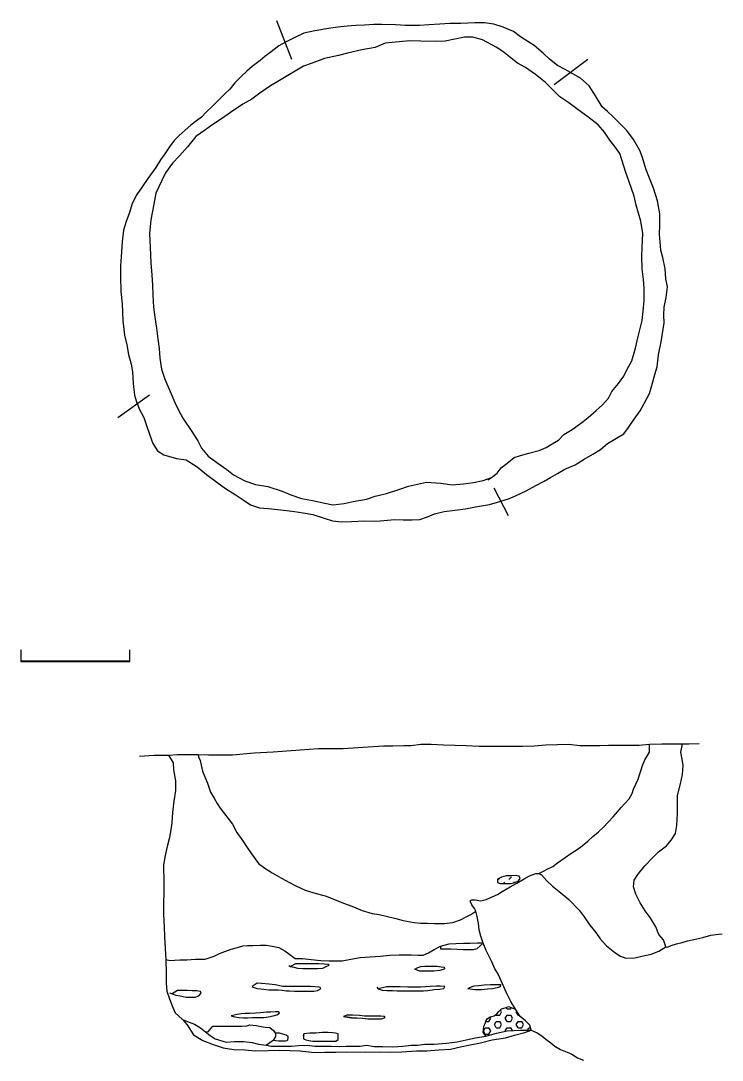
# Model space of a CAD drawing. Extents: x 2.7 to 20.2, y -0.6 to 12.4.
# Drawn here: x 2.67 to 11.09, y -0.56 to 11.91 of the extents above; entities that cross this region are included whole.
import ezdxf

# ---------------------------------------------------------------- set-up
doc = ezdxf.new("R2010")
doc.units = 0
doc.linetypes.add('HIDDEN', pattern=[0.375, 0.25, -0.125])
for name, color, linetype in [('LAYER33', 3, 'CONTINUOUS'), ('LAYER41', 15, 'CONTINUOUS'), ('LAYER43', 2, 'CONTINUOUS'), ('LAYER8', 7, 'CONTINUOUS')]:
    doc.layers.add(name, color=color, linetype=linetype)

msp = doc.modelspace()

# ---------------------------------------------------------------- linework, layer by layer
at = {"layer": 'LAYER33', "color": 3, "linetype": 'CONTINUOUS'}
for points in [[(5.9299, 11.444), (5.7469, 11.9097)], [(9.0778, 11.1446), (9.4812, 11.4481)], [(3.8382, 7.1483), (4.2208, 7.4228)], [(8.3543, 6.3042), (8.5248, 5.9757)]]:
    msp.add_lwpolyline(points, dxfattribs=at)
at = {"layer": 'LAYER41', "color": 15, "linetype": 'CONTINUOUS'}
for points in [[(4.8903, -0.2204), (4.9277, -0.2162), (4.9402, -0.1996), (4.9776, -0.1539), (5.0691, -0.1539), (5.1315, -0.1539), (5.2355, -0.1539), (5.3269, -0.1539), (5.3893, -0.1497), (5.4226, -0.1372), (5.5016, -0.1455), (5.5598, -0.158), (5.6097, -0.1663), (5.6638, -0.1705), (5.7095, -0.2038), (5.7303, -0.2412), (5.7303, -0.2786), (5.7054, -0.3244), (5.6222, -0.3826), (5.6222, -0.3826)], [(5.7303, -0.2412), (5.7428, -0.2329), (5.7761, -0.2329), (5.826, -0.2495), (5.8592, -0.2578), (5.88, -0.2745), (5.88, -0.2994), (5.8717, -0.3285), (5.8509, -0.3327), (5.8052, -0.3327), (5.7677, -0.3327), (5.7054, -0.3244)], [(6.0671, -0.2703), (6.0713, -0.2454), (6.0671, -0.2703), (6.0671, -0.3036), (6.0963, -0.316), (6.1337, -0.3244), (6.1794, -0.3327), (6.2335, -0.3327), (6.2875, -0.3327), (6.3291, -0.3327), (6.379, -0.3327), (6.4165, -0.3327), (6.458, -0.3327), (6.483, -0.3119), (6.483, -0.2828), (6.483, -0.2454), (6.4539, -0.237), (6.4165, -0.2329), (6.3624, -0.2287), (6.2959, -0.2287), (6.2168, -0.237), (6.142, -0.237), (6.0713, -0.2454)]]:
    msp.add_lwpolyline(points, dxfattribs=at)
at = {"layer": 'LAYER43', "color": 2, "linetype": 'CONTINUOUS'}
for points in [[(8.3959, 1.5719), (8.4291, 1.5594), (8.4666, 1.5594), (8.5165, 1.5594), (8.558, 1.5594), (8.6038, 1.5719), (8.6495, 1.5927), (8.6703, 1.6176), (8.6578, 1.6467), (8.6079, 1.6551), (8.5622, 1.6509), (8.4998, 1.6509), (8.4458, 1.6343), (8.3959, 1.6093), (8.3959, 1.5719)], [(8.5331, 1.6072), (8.564, 1.6381)], [(8.4095, 1.6072), (8.4221, 1.6198)], [(8.4882, 1.5594), (8.4713, 1.5763)], [(8.6003, 1.5709), (8.5949, 1.5763)], [(7.7139, 0.8067), (7.7139, 0.7735), (7.7679, 0.7735), (7.8386, 0.7735), (7.9135, 0.7693), (7.9883, 0.7651), (8.0424, 0.7651), (8.1048, 0.7651), (8.1547, 0.7776), (8.2254, 0.8442)], [(5.8925, 0.5739), (5.9133, 0.5614), (5.9507, 0.5531), (5.9965, 0.5448), (6.0588, 0.5406), (6.117, 0.5406), (6.1753, 0.5406), (6.2376, 0.5406), (6.3, 0.5448), (6.3416, 0.5614), (6.3749, 0.578), (6.3624, 0.5863), (6.3167, 0.5905), (6.2501, 0.5947), (6.1794, 0.5947), (6.1046, 0.5947), (6.0256, 0.5947), (5.9715, 0.5947), (5.9133, 0.5614)], [(7.4062, 0.5323), (7.4311, 0.5489), (7.4769, 0.5614), (7.5226, 0.5655), (7.5725, 0.5655), (7.6224, 0.5655), (7.6723, 0.5655), (7.7222, 0.5572), (7.7555, 0.5531), (7.7596, 0.5364), (7.743, 0.5281), (7.7014, 0.5156), (7.6307, 0.5073), (7.5725, 0.5073), (7.5101, 0.5073), (7.4602, 0.5073), (7.4062, 0.5323)], [(4.4578, 0.2453), (4.4911, 0.237), (4.5368, 0.2204), (4.5867, 0.2121), (4.6574, 0.1954), (4.7198, 0.1954), (4.7656, 0.1954), (4.8113, 0.2121), (4.8404, 0.2412), (4.8321, 0.262), (4.7864, 0.2703), (4.7323, 0.2703), (4.6699, 0.2745), (4.6159, 0.2745), (4.5535, 0.2745), (4.4911, 0.237)], [(5.4517, 0.3244), (5.4642, 0.316), (5.5099, 0.2994), (5.5557, 0.2952), (5.5931, 0.2911), (5.6513, 0.2828), (5.7054, 0.2828), (5.7636, 0.2828), (5.8135, 0.2786), (5.8634, 0.2703), (5.9008, 0.2703), (5.959, 0.2661), (6.0048, 0.2661), (6.0755, 0.2661), (6.1378, 0.2661), (6.1919, 0.2661), (6.2376, 0.2745), (6.2668, 0.2911), (6.2751, 0.3077), (6.2543, 0.316), (6.2085, 0.3202), (6.1545, 0.3244), (6.0796, 0.3244), (5.9923, 0.3244), (5.905, 0.3244), (5.8218, 0.3244), (5.7262, 0.341), (5.6555, 0.3493), (5.564, 0.3576), (5.5099, 0.3618), (5.4517, 0.3244)], [(6.9487, 0.316), (6.9654, 0.2952), (7.0111, 0.2786), (7.0693, 0.2745), (7.1359, 0.2745), (7.1941, 0.2703), (7.2606, 0.2703), (7.323, 0.2703), (7.3646, 0.2703), (7.4186, 0.2703), (7.4644, 0.2703), (7.5101, 0.2703), (7.56, 0.2745), (7.6349, 0.2869), (7.7014, 0.2911), (7.7513, 0.2994), (7.7638, 0.3244), (7.7097, 0.3285), (7.664, 0.3285), (7.5891, 0.3244), (7.5309, 0.3202), (7.4727, 0.316), (7.3937, 0.316), (7.3188, 0.316), (7.2273, 0.3202), (7.1442, 0.3202), (7.0652, 0.3202), (6.9654, 0.2952)], [(8.0424, 0.2952), (8.059, 0.3119), (8.1173, 0.3327), (8.1713, 0.3368), (8.2378, 0.341), (8.3127, 0.3451), (8.3792, 0.3451), (8.4333, 0.3451), (8.4291, 0.3202), (8.3917, 0.3077), (8.3376, 0.2952), (8.2753, 0.2911), (8.2046, 0.2828), (8.1256, 0.2828), (8.0424, 0.2952)], [(5.198, -0.0291), (5.2438, -0.0416), (5.2937, -0.0499), (5.3477, -0.0541), (5.3976, -0.0541), (5.4559, -0.0499), (5.5182, -0.0499), (5.5931, -0.0499), (5.6471, -0.0416), (5.7054, -0.0291), (5.7469, -0.0166), (5.7802, 0.0042), (5.7719, 0.0208), (5.7303, 0.0208), (5.6721, 0.0166), (5.6222, 0.0166), (5.5515, 0.0083), (5.4933, 0.0042), (5.4226, 0), (5.3685, 0), (5.3186, -0.0042), (5.2729, -0.0125), (5.198, -0.0291)], [(8.2586, -0.2745), (8.2254, -0.2246), (8.2295, -0.1913), (8.2337, -0.1539), (8.2503, -0.1206), (8.2586, -0.0915), (8.2753, -0.0624), (8.3085, -0.0416), (8.3584, -0.0291), (8.3875, -0.0042), (8.4125, 0.025), (8.4458, 0.0541), (8.4873, 0.0665), (8.5289, 0.0832), (8.6121, 0.0499)], [(8.4249, -0.02), (8.4468, 0.0179)], [(8.4468, 0.0179), (8.4325, 0.0425)], [(8.5123, 0.0557), (8.5025, 0.0726)], [(8.5123, 0.0557), (8.556, 0.0557)], [(8.556, 0.0557), (8.5638, 0.0692)], [(8.6215, 0.0179), (8.6271, 0.0275)], [(8.6434, -0.02), (8.6215, 0.0179)], [(4.6159, -0.0749), (4.6949, -0.104), (4.7614, -0.1289), (4.8321, -0.1747), (4.8903, -0.2204), (4.9485, -0.2661), (5.0067, -0.3036), (5.1398, -0.3452), (5.2396, -0.3368), (5.3477, -0.3368), (5.4517, -0.3493), (5.5265, -0.3701), (5.6222, -0.3826), (5.6804, -0.3909), (5.7968, -0.3909), (5.8634, -0.3909), (5.9258, -0.3909), (6.0089, -0.3867), (6.1129, -0.3826), (6.2044, -0.3909), (6.3, -0.3909), (6.3998, -0.3909), (6.5038, -0.3951), (6.5786, -0.3909), (6.666, -0.3909), (6.7491, -0.3909), (6.824, -0.3826), (6.9155, -0.3951), (7.0153, -0.3951), (7.14, -0.3992), (7.2606, -0.3909), (7.3604, -0.3826), (7.4353, -0.3826), (7.5226, -0.3701), (7.6349, -0.3701), (7.7846, -0.3576), (7.9135, -0.341), (8.0216, -0.316), (8.1339, -0.2911), (8.2586, -0.2745), (8.3834, -0.237), (8.5123, -0.2079), (8.5913, -0.2038), (8.6703, -0.1996), (8.7992, -0.1996)], [(6.6452, -0.0541), (6.5495, -0.0374), (6.5953, -0.0457), (6.6452, -0.0541), (6.7075, -0.0541), (6.7782, -0.0582), (6.8406, -0.0665), (6.903, -0.0665), (6.9529, -0.0665), (7.0028, -0.0665), (7.0485, -0.0499), (7.0402, -0.0374), (6.9945, -0.0333), (6.9363, -0.0333), (6.878, -0.0333), (6.799, -0.0333), (6.7408, -0.025), (6.6576, -0.0208), (6.5869, -0.0208), (6.5495, -0.0374)], [(8.261, -0.0956), (8.2938, -0.0956)], [(8.2938, -0.0956), (8.3157, -0.0578)], [(8.3157, -0.0578), (8.3069, -0.0426)], [(8.3594, -0.1335), (8.3812, -0.0956)], [(8.3812, -0.02), (8.3772, -0.013)], [(8.3812, -0.02), (8.4249, -0.02)], [(8.3812, -0.0956), (8.4249, -0.0956)], [(8.4468, -0.1335), (8.4249, -0.0956)], [(8.4905, -0.0578), (8.5123, -0.02)], [(8.5123, -0.0956), (8.4905, -0.0578)], [(8.5123, -0.02), (8.556, -0.02)], [(8.5123, -0.0956), (8.556, -0.0956)], [(8.5778, -0.0578), (8.556, -0.02)], [(8.556, -0.0956), (8.5778, -0.0578)], [(8.6215, -0.1335), (8.6434, -0.0956)], [(8.6434, -0.02), (8.6587, -0.02)], [(8.6434, -0.0956), (8.6871, -0.0956)], [(8.7089, -0.1335), (8.6871, -0.0956)], [(8.2283, -0.2092), (8.2501, -0.1713)], [(8.2501, -0.247), (8.2283, -0.2092)], [(8.2501, -0.1713), (8.2938, -0.1713)], [(8.2501, -0.247), (8.2938, -0.247)], [(8.3157, -0.2092), (8.2938, -0.1713)], [(8.2938, -0.247), (8.3157, -0.2092)], [(8.3812, -0.1713), (8.3594, -0.1335)], [(8.3812, -0.1713), (8.4249, -0.1713)], [(8.4249, -0.1713), (8.4468, -0.1335)], [(8.4905, -0.2092), (8.5123, -0.1713)], [(8.4923, -0.2124), (8.4905, -0.2092)], [(8.5123, -0.1713), (8.556, -0.1713)], [(8.5752, -0.2046), (8.556, -0.1713)], [(8.6434, -0.1713), (8.6215, -0.1335)], [(8.6434, -0.1713), (8.6871, -0.1713)], [(8.6871, -0.1713), (8.7089, -0.1335)], [(8.7581, -0.1996), (8.7745, -0.1713)], [(8.7745, -0.1713), (8.7932, -0.1713)]]:
    msp.add_lwpolyline(points, dxfattribs=at)
at = {"layer": 'LAYER8', "color": 7, "linetype": 'CONTINUOUS'}
for points in [[(5.8509, 11.6519), (5.7719, 11.6103), (5.6804, 11.5355), (5.6056, 11.4814), (5.5473, 11.4315), (5.4517, 11.3608), (5.3893, 11.3068), (5.3228, 11.2444), (5.2438, 11.1654), (5.1856, 11.0905), (5.1232, 11.0323), (5.04, 10.9491), (4.9735, 10.8826), (4.9028, 10.8161), (4.8446, 10.7537), (4.7822, 10.7079), (4.7157, 10.658), (4.6491, 10.5957), (4.5743, 10.5333), (4.5161, 10.4751), (4.4578, 10.3961), (4.4121, 10.3254), (4.3497, 10.2422), (4.2957, 10.1507), (4.2, 10.0176), (4.1293, 9.9178), (4.0669, 9.8264), (4.0129, 9.7182), (3.9796, 9.6101), (3.938, 9.502), (3.9089, 9.398), (3.8923, 9.2567), (3.884, 9.1361), (3.8715, 8.9697), (3.8715, 8.8367), (3.8757, 8.662), (3.8923, 8.5123), (3.9006, 8.3085), (3.9172, 8.138), (3.9463, 8.0216), (3.9671, 7.9052), (4.0004, 7.7887), (4.017, 7.6972), (4.0212, 7.5559), (4.0378, 7.4186), (4.0628, 7.3396), (4.1002, 7.244), (4.1501, 7.1483), (4.1834, 7.0527), (4.225, 6.9363), (4.2582, 6.8365), (4.3164, 6.7491), (4.3913, 6.7034), (4.5452, 6.6576), (4.6574, 6.641), (4.7905, 6.5578), (4.9028, 6.4663), (5.0275, 6.3749), (5.1315, 6.3), (5.2479, 6.2252), (5.3561, 6.1545), (5.4309, 6.1004), (5.539, 6.0671), (5.643, 6.0588), (5.7594, 6.0463), (5.8634, 6.0339), (5.959, 6.0214), (6.063, 6.0048), (6.1794, 5.9881), (6.3167, 5.9424), (6.4165, 5.9091), (6.5204, 5.8966), (6.6452, 5.9008), (6.799, 5.9091), (6.9196, 5.905), (6.9903, 5.9091), (7.165, 5.9258), (7.2648, 5.9216), (7.3729, 5.9216), (7.4644, 5.9258), (7.5559, 5.959), (7.639, 5.9923), (7.7555, 6.0214), (7.9176, 6.0422), (8.0133, 6.0547), (8.1339, 6.0796), (8.3002, 6.1046), (8.3959, 6.1337), (8.5289, 6.1753), (8.6121, 6.2085), (8.741, 6.2709), (8.8574, 6.3333), (8.9572, 6.3873), (9.0321, 6.4289), (9.1153, 6.4788), (9.2068, 6.5287), (9.3274, 6.5828), (9.4355, 6.6493), (9.5394, 6.7117), (9.6351, 6.7658), (9.7182, 6.8365), (9.9137, 6.9529), (9.9677, 7.0319), (10.0384, 7.1317), (10.1091, 7.2315), (10.159, 7.3188), (10.2214, 7.4394), (10.2505, 7.5351), (10.2838, 7.664), (10.3129, 7.7596), (10.3295, 7.901), (10.3628, 8.059), (10.3961, 8.2877), (10.3919, 8.3792), (10.3961, 8.4749), (10.421, 8.5913), (10.4377, 8.7161), (10.4169, 8.8117), (10.4085, 8.9323), (10.3836, 9.0695), (10.3586, 9.1569), (10.342, 9.3481), (10.3462, 9.4563), (10.3462, 9.5935), (10.3171, 9.7515), (10.2713, 9.9012), (10.2214, 10.0218), (10.1757, 10.1341), (10.1382, 10.2713), (10.105, 10.3545), (10.0301, 10.4834), (9.9511, 10.5915), (9.8721, 10.6705), (9.7848, 10.7578), (9.7182, 10.8202), (9.6517, 10.8784), (9.5727, 11.0074), (9.4978, 11.1279), (9.3939, 11.2194), (9.2109, 11.3234), (9.1153, 11.3733), (9.0196, 11.4481), (8.9448, 11.523), (8.8367, 11.6145), (8.6745, 11.7184), (8.5872, 11.7808), (8.4666, 11.8349), (8.3543, 11.8681), (8.242, 11.8848), (8.1256, 11.8848), (7.9551, 11.8765), (7.8262, 11.8765), (7.7056, 11.8681), (7.5725, 11.8598), (7.4644, 11.8515), (7.2939, 11.8515), (7.1733, 11.8598), (7.0028, 11.864), (6.9113, 11.864), (6.799, 11.8557), (6.6951, 11.8515), (6.5911, 11.8432), (6.4788, 11.8349), (6.3666, 11.8182), (6.2044, 11.7891), (6.0713, 11.76), (5.9632, 11.7101), (5.8509, 11.6519)], [(8.2794, 6.404), (8.3252, 6.4289), (8.3917, 6.483), (8.4416, 6.5454), (8.5081, 6.5994), (8.5955, 6.6701), (8.6745, 6.6951), (8.7743, 6.72), (8.899, 6.7533), (8.9822, 6.7907), (9.0529, 6.8323), (9.1277, 6.878), (9.1943, 6.9446), (9.2941, 7.0069), (9.3648, 7.0568), (9.4272, 7.1026), (9.4854, 7.1483), (9.581, 7.2357), (9.6559, 7.3022), (9.7307, 7.3812), (9.7681, 7.4602), (9.8513, 7.5559), (9.9137, 7.6473), (9.9511, 7.7222), (10.0093, 7.8303), (10.0551, 7.98), (10.0842, 8.1214), (10.1091, 8.217), (10.1341, 8.3127), (10.1466, 8.425), (10.159, 8.5539), (10.159, 8.6994), (10.1507, 8.8075), (10.1341, 8.9323), (10.1299, 9.082), (10.1341, 9.1943), (10.1424, 9.3565), (10.1175, 9.5062), (10.0634, 9.6974), (10.0384, 9.8056), (9.9761, 9.9761), (9.9386, 10.0883), (9.8638, 10.3171), (9.8056, 10.4002), (9.7474, 10.4792), (9.6808, 10.5749), (9.606, 10.6622), (9.4812, 10.7578), (9.3648, 10.841), (9.2525, 10.9242), (9.1444, 10.999), (9.0695, 11.0739), (8.9739, 11.1695), (8.8533, 11.2652), (8.7327, 11.3483), (8.6371, 11.4024), (8.5622, 11.4606), (8.4624, 11.5396), (8.3792, 11.5937), (8.2171, 11.681), (8.1006, 11.7143), (8.0008, 11.7143), (7.8844, 11.6893), (7.7679, 11.6644), (7.6681, 11.6602), (7.4769, 11.6644), (7.3396, 11.6685), (7.0485, 11.6394), (6.9279, 11.5895), (6.7699, 11.5604), (6.5953, 11.523), (6.4871, 11.4939), (6.3208, 11.4565), (6.1586, 11.3982), (6.0671, 11.365), (5.801, 11.207), (5.6721, 11.1279), (5.5432, 11.0406), (5.4475, 10.9699), (5.3394, 10.9075), (5.1897, 10.8077), (5.0941, 10.7412), (4.9693, 10.658), (4.8778, 10.5915), (4.7739, 10.5208), (4.6741, 10.3961), (4.5784, 10.2879), (4.4953, 10.2006), (4.4121, 10.0842), (4.3663, 9.9927), (4.2957, 9.843), (4.2707, 9.7099), (4.2333, 9.5228), (4.2208, 9.3565), (4.2291, 9.1901), (4.2333, 9.0072), (4.2458, 8.8574), (4.2541, 8.7368), (4.2582, 8.6163), (4.2665, 8.4749), (4.2832, 8.3543), (4.304, 8.2212), (4.3206, 8.0923), (4.3372, 7.9759), (4.3414, 7.8636), (4.3622, 7.7305), (4.4038, 7.6099), (4.4661, 7.4602), (4.5244, 7.3313), (4.5743, 7.2232), (4.6283, 7.1317), (4.7198, 6.9945), (4.7988, 6.8697), (4.8446, 6.7824), (4.9236, 6.6867), (5.0275, 6.6119), (5.1481, 6.5246), (5.2271, 6.4622), (5.3644, 6.3915), (5.4933, 6.3458), (5.6388, 6.3208), (5.8135, 6.2667), (5.9174, 6.221), (6.0422, 6.1794), (6.1753, 6.1545), (6.325, 6.1212), (6.4206, 6.1004), (6.5578, 6.117), (6.666, 6.142), (6.824, 6.1711), (6.9279, 6.2044), (7.0652, 6.2376), (7.2232, 6.2917), (7.3271, 6.325), (7.5434, 6.3749), (7.718, 6.3624), (7.8511, 6.3416), (7.9883, 6.3541), (8.1089, 6.3707), (8.2254, 6.3957), (8.3252, 6.4289)], [(2.6739, 4.3606), (2.6739, 4.2208)], [(3.9838, 4.2208), (3.9838, 4.362)], [(2.6739, 4.2208), (3.9838, 4.2208)], [(3.9838, 4.2208), (2.6739, 4.2208)], [(3.9796, 4.225), (2.6822, 4.225)], [(4.1002, 3.0855), (4.1584, 3.0897), (4.2707, 3.098), (4.3497, 3.098), (4.4454, 3.098), (4.5535, 3.1063), (4.6865, 3.1063), (4.803, 3.1063), (4.9277, 3.1022), (5.0566, 3.1022), (5.2147, 3.1022), (5.4766, 3.1271), (5.7054, 3.1396), (6.246, 3.177), (6.3707, 3.177), (6.5454, 3.177), (6.7824, 3.1937), (7.0277, 3.2103), (7.14, 3.2103), (7.2731, 3.2145), (7.3604, 3.2145), (7.4769, 3.2311), (7.6016, 3.2311), (7.7471, 3.2228), (7.8885, 3.2186), (8.0216, 3.2145), (8.1755, 3.2061), (8.4208, 3.2061), (8.5373, 3.2061), (8.6953, 3.2061), (8.8408, 3.2103), (8.9739, 3.2228), (9.1153, 3.2269), (9.2525, 3.2311), (9.3856, 3.2145), (9.5145, 3.2145), (9.6268, 3.2145), (9.7307, 3.2186), (9.8264, 3.2186), (9.9553, 3.2186), (10.0967, 3.2186), (10.2214, 3.2311), (10.3711, 3.2353), (10.5, 3.2353), (10.6165, 3.2353), (10.6955, 3.2353), (10.8161, 3.2394)], [(8.7992, -0.1996), (8.7868, -0.1414), (8.7327, -0.0873), (8.6703, -0.0374), (8.6121, 0.0499), (8.558, 0.1414), (8.504, 0.2453), (8.4582, 0.3535), (8.425, 0.4283), (8.3959, 0.4865), (8.3668, 0.5364), (8.3293, 0.6196), (8.2919, 0.6903), (8.2628, 0.7568), (8.2254, 0.8442), (8.1963, 0.9273), (8.1755, 1.0022), (8.1672, 1.077), (8.1547, 1.1644), (8.138, 1.2267), (8.1214, 1.26), (8.0881, 1.3016), (8.0715, 1.339), (8.0715, 1.3556), (8.0881, 1.364), (8.1297, 1.364), (8.1963, 1.3515), (8.2628, 1.3681), (8.3959, 1.4263), (8.4541, 1.4638), (8.5497, 1.5178), (8.6287, 1.5636), (8.7161, 1.6135), (8.7826, 1.6509), (8.8574, 1.68), (8.8949, 1.68), (8.924, 1.6634), (8.9905, 1.5927), (9.0571, 1.5261), (9.1569, 1.4471), (9.2525, 1.3681), (9.3773, 1.2392), (9.4355, 1.1602), (9.5062, 1.0604), (9.5769, 0.9689), (9.6309, 0.8941), (9.7058, 0.8109), (9.8056, 0.7319), (9.8721, 0.6861), (9.9386, 0.6612), (10.0468, 0.6653), (10.1299, 0.6861), (10.2422, 0.7111), (10.3337, 0.7485), (10.4169, 0.7984), (10.3878, 0.8816), (10.3337, 0.9481), (10.2963, 1.0396), (10.2297, 1.1519), (10.1715, 1.2309), (10.1091, 1.3265), (10.0592, 1.4305), (10.0301, 1.5178), (10.0384, 1.5968), (10.08, 1.6675), (10.1674, 1.7715), (10.2588, 1.8671), (10.3295, 1.9378), (10.4252, 2.0127), (10.4834, 2.0792), (10.5333, 2.1582), (10.5499, 2.2539), (10.5582, 2.3994), (10.5582, 2.5158), (10.5582, 2.6156), (10.5957, 2.7529), (10.6165, 2.8652), (10.6248, 2.9733), (10.6123, 3.0523), (10.5998, 3.1354), (10.6165, 3.2353)], [(8.8949, 1.68), (8.9489, 1.705), (8.9947, 1.7299), (9.0612, 1.7632), (9.1153, 1.8048), (9.2109, 1.8713), (9.2775, 1.917), (9.3523, 1.9669), (9.4147, 2.0127), (9.4812, 2.0667), (9.5394, 2.1208), (9.6101, 2.179), (9.6683, 2.2331), (9.7266, 2.2955), (9.7848, 2.3578), (9.8388, 2.4202), (9.8804, 2.4701), (9.9262, 2.52), (9.9761, 2.5741), (10.0135, 2.6406), (10.0301, 2.6905), (10.0842, 2.8111), (10.1008, 2.861), (10.1216, 2.9234), (10.1382, 2.9733), (10.1674, 3.044), (10.1965, 3.0939), (10.2214, 3.1354), (10.2214, 3.2311)], [(4.4454, 3.098), (4.5036, 3.0065), (4.5077, 2.9234), (4.5327, 2.7903), (4.5327, 2.6739), (4.5119, 2.545), (4.4953, 2.4119), (4.4869, 2.2871), (4.4703, 2.179), (4.4537, 2.0958), (4.4329, 2.0044), (4.4079, 1.8962), (4.3871, 1.784), (4.3913, 1.5594), (4.3913, 1.4554), (4.3871, 1.3099), (4.3871, 1.1893), (4.3955, 1.0396), (4.3996, 0.919), (4.4079, 0.7776), (4.4162, 0.6487), (4.4162, 0.5988), (4.4204, 0.5323), (4.4204, 0.4408), (4.4204, 0.3576), (4.4287, 0.2661), (4.4578, 0.1747), (4.4911, 0.0915), (4.5285, 0.0083), (4.566, -0.0291), (4.6159, -0.0749), (4.6699, -0.1372), (4.7489, -0.2578), (4.8612, -0.3244), (4.9818, -0.3743), (5.1024, -0.4117), (5.2313, -0.4325), (5.3644, -0.4366), (5.4891, -0.4491), (5.6471, -0.445), (5.7844, -0.4408), (5.905, -0.445), (6.0297, -0.4491), (6.1961, -0.4699), (6.325, -0.4657), (6.458, -0.4657), (6.5786, -0.4616), (6.8157, -0.4657), (6.9862, -0.4616), (7.1109, -0.4657), (7.2481, -0.4616), (7.4228, -0.4491), (7.5475, -0.4491), (7.6931, -0.4366), (7.8345, -0.4283), (7.9509, -0.3992), (8.0674, -0.3784), (8.1921, -0.3535), (8.3335, -0.316), (8.4915, -0.2911), (8.5996, -0.262), (8.7244, -0.2287), (8.7992, -0.1996), (8.7992, -0.1996)], [(4.803, 3.1063), (4.8071, 3.0772), (4.8279, 3.0356), (4.8404, 2.9774), (4.857, 2.9067), (4.882, 2.8402), (4.9153, 2.7612), (4.9527, 2.6531), (4.9943, 2.5824), (5.0317, 2.52), (5.0691, 2.4618), (5.1357, 2.3745), (5.2147, 2.2705), (5.2687, 2.1707), (5.3269, 2.0875), (5.3935, 1.9919), (5.4434, 1.9129), (5.5265, 1.8006), (5.6056, 1.7424), (5.6929, 1.6883), (5.8052, 1.6218), (5.9008, 1.5719), (5.9757, 1.5303), (6.0879, 1.4804), (6.221, 1.4388), (6.3291, 1.4097), (6.4414, 1.3681), (6.5495, 1.3224), (6.6493, 1.285), (6.7741, 1.2351), (6.8905, 1.1976), (6.9778, 1.1852), (7.1774, 1.1394), (7.2648, 1.1145), (7.3978, 1.0895), (7.4727, 1.0812), (7.5559, 1.0812), (7.639, 1.077), (7.7596, 1.077), (7.8594, 1.0895), (7.9509, 1.1228), (8.0216, 1.1602), (8.0757, 1.1852), (8.138, 1.2267)], [(4.4162, 0.6487), (4.4661, 0.6362), (4.5202, 0.6404), (4.5826, 0.6446), (4.6658, 0.6446), (4.7697, 0.6529), (4.8404, 0.6529), (4.8862, 0.6529), (4.9361, 0.6653), (4.9943, 0.6861), (5.0608, 0.7194), (5.1232, 0.7444), (5.198, 0.7693), (5.277, 0.7901), (5.3394, 0.8109), (5.3976, 0.815), (5.46, 0.815), (5.5515, 0.8192), (5.618, 0.8192), (5.6929, 0.8067), (5.7719, 0.7901), (5.8426, 0.7527), (5.905, 0.7069), (5.9673, 0.657), (6.0547, 0.657), (6.1586, 0.6487), (6.2751, 0.6362), (6.3749, 0.6321), (6.4456, 0.6321), (6.5329, 0.6321), (6.6368, 0.6529), (6.7491, 0.6695), (6.8697, 0.6778), (6.9903, 0.6861), (7.1026, 0.6986), (7.2149, 0.7028), (7.3604, 0.7028), (7.4436, 0.6986), (7.506, 0.6986), (7.5683, 0.7277), (7.6349, 0.7651), (7.7139, 0.8067), (7.8178, 0.8358), (7.8969, 0.84), (7.9883, 0.8442), (8.0674, 0.8442), (8.1588, 0.8483), (8.2087, 0.8483), (8.2087, 0.8483)]]:
    msp.add_lwpolyline(points, dxfattribs=at)
at = {"layer": 'LAYER8', "color": 7, "linetype": 'HIDDEN'}
for points in [[(10.4169, 0.7984), (10.4377, 0.7943), (10.4834, 0.815), (10.5458, 0.8358), (10.6123, 0.8525), (10.6788, 0.8691), (10.7537, 0.8857), (10.8618, 0.9107), (10.9575, 0.9398), (11.0489, 0.9523), (11.0947, 0.9564)], [(8.7992, -0.1996), (8.8741, -0.2329), (8.9281, -0.2703), (8.978, -0.3077), (9.0363, -0.3535), (9.0862, -0.3909), (9.1527, -0.4325), (9.2317, -0.4657), (9.2899, -0.4907), (9.3565, -0.5323), (9.4313, -0.5614)]]:
    msp.add_lwpolyline(points, dxfattribs=at)

doc.saveas('drawing.dxf')
